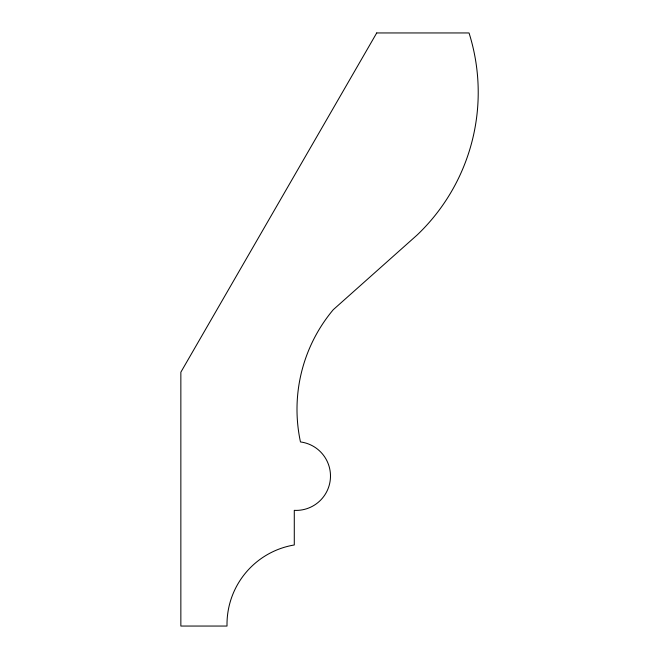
<?xml version="1.0" encoding="UTF-8"?>
<svg xmlns="http://www.w3.org/2000/svg" width="659" height="659" viewBox="0 0 659 659"><rect width="100%" height="100%" fill="white"/><g stroke="black" fill="none" stroke-linecap="round" stroke-linejoin="round"><path stroke-width="0.99" d="M376.717 32.95L180.854 372.187L180.854 626.05L227.017 626.05A80.513 80.513 0 0 1 294.285 544.977L294.285 510.354A34.367 34.367 0 0 0 330.348 479.134A34.367 34.367 0 0 0 300.471 441.95A154.98 154.98 0 0 1 333.265 309.697L417.114 235.024A196.992 196.992 0 0 0 469.035 32.95L376.717 32.95"/></g></svg>
